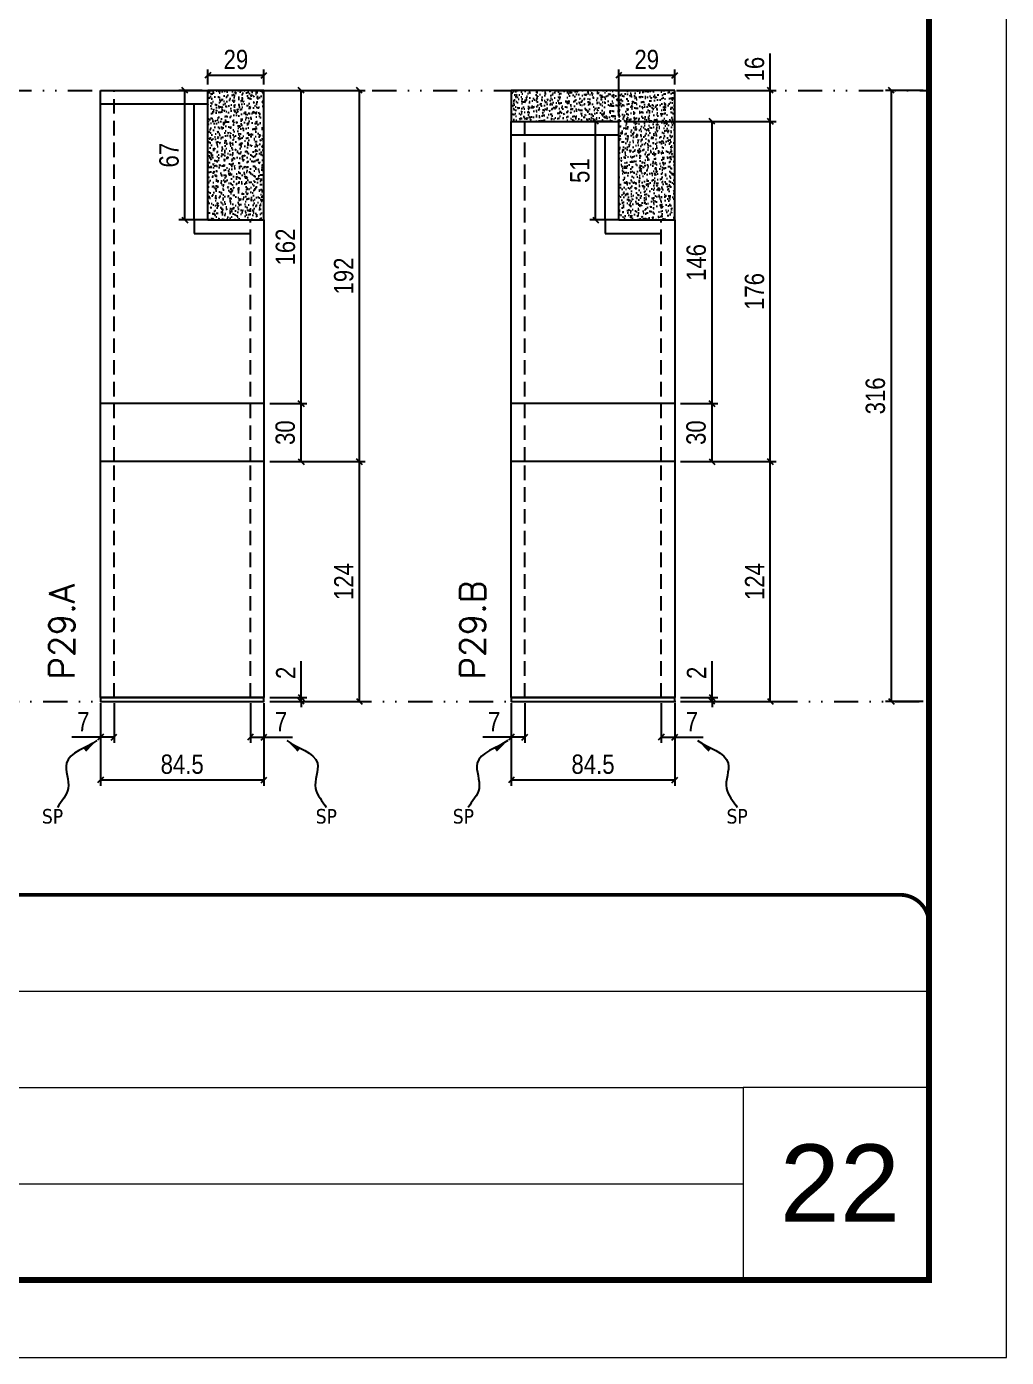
# Model space of a CAD drawing. Extents: x 14400 to 24104, y -21631 to 6985.
# Drawn here: x 16990 to 17497, y 192 to 880 of the extents above; entities that cross this region are included whole.
import ezdxf

# ---------------------------------------------------------------- set-up
doc = ezdxf.new("R2010")
doc.units = 0
for name, pattern in [('CONTINUO', [0]), ('DASHED', [0.75, 0.5, -0.25]), ('DIVIDE2', [0.625, 0.25, -0.125, 0, -0.125, 0, -0.125]), ('HIDDEN', [0.375, 0.25, -0.125])]:
    doc.linetypes.add(name, pattern=pattern)
for name, color, linetype, lineweight in [('CARIMBO', 255, 'Continuous', 9), ('Folhas', 255, 'Continuous', 9), ('SARRAFO DE PRESSAO', 251, 'DASHED', 9), ('Texto Seção', 7, 'Continuous', 15)]:
    doc.layers.add(name, color=color, linetype=linetype, lineweight=lineweight)
for name, color, linetype in [('COTA', 241, 'Continuous'), ('Nível', 160, 'Continuous'), ('Painéis', 200, 'Continuous'), ('SARR_2.2x7', 40, 'Continuous'), ('texto', 7, 'Continuous')]:
    doc.layers.add(name, color=color, linetype=linetype)
doc.styles.add('ARIAL', font='arial.ttf')
doc.styles.add('COTA TECNICA', font='techl___.ttf', dxfattribs={"height": 10})
doc.styles.add('COTA TECNICA-50', font='techl___.ttf', dxfattribs={"height": 10})
doc.styles.add('REGUA-120', font='ROMANS.shx', dxfattribs={"height": 15})
doc.styles.get("Standard").update_dxf_attribs({"font": 'arial.ttf'})
doc.dimstyles.new('COTA PAINEL-50', dxfattribs={"dimtxt": 10, "dimasz": 3, "dimexe": 3, "dimexo": 3, "dimgap": 3, "dimtad": 1, "dimdec": 1, "dimzin": 12, "dimdsep": 46, "dimtxsty": 'COTA TECNICA-50', "dimblk1": 'OBLIQUE', "dimblk2": 'OBLIQUE', "dimsah": 1, "dimcen": 0.9, "dimclrd": 4, "dimclre": 4, "dimclrt": 240, "dimadec": 1, "dimazin": 3, "dimtfac": 1, "dimtdec": 1, "dimtmove": 0, "dimatfit": 3, "dimfxl": 1, "dimtolj": 1, "dimtzin": 12, "dimarcsym": 0})
doc.dimstyles.new('PAINEL', dxfattribs={"dimtxt": 10, "dimasz": 3, "dimexe": 3, "dimexo": 3, "dimgap": 3, "dimtad": 1, "dimdec": 1, "dimzin": 12, "dimdsep": 46, "dimtxsty": 'COTA TECNICA', "dimblk1": 'OBLIQUE', "dimblk2": 'OBLIQUE', "dimsah": 1, "dimcen": 0.9, "dimclrd": 4, "dimclre": 4, "dimclrt": 240, "dimadec": 1, "dimazin": 3, "dimtfac": 1, "dimtdec": 1, "dimtmove": 0, "dimatfit": 3, "dimfxl": 1, "dimtolj": 1, "dimtzin": 12, "dimarcsym": 0})
doc.dimstyles.get("Standard").update_dxf_attribs({"dimtxt": 0.18, "dimasz": 0.18, "dimexe": 0.18, "dimexo": 0.0625, "dimgap": 0.09, "dimtad": 0, "dimtih": 1, "dimtoh": 1, "dimdec": 4, "dimzin": 0, "dimdsep": 46, "dimtxsty": 'Standard', "dimcen": 0.09, "dimadec": 0, "dimazin": 0, "dimtfac": 1, "dimtdec": 4, "dimtofl": 0, "dimtmove": 0, "dimatfit": 3, "dimfxl": 1, "dimtolj": 1, "dimtzin": 0, "dimarcsym": 0})

# ---------------------------------------------------------------- blocks, each defined once
blk = doc.blocks.new('9999999999')
at = {"color": 30, "linetype": 'CONTINUO'}
for p, q in [((98564.56, 34379.64), (99583.98, 34379.64)), ((98564.56, 34329.83), (99487.98, 34329.83)), ((99583.98, 34329.83), (99487.98, 34329.83)), ((99487.98, 34329.83), (99487.98, 34230.21)), ((98564.56, 34280.02), (99487.98, 34280.02))]:
    blk.add_line(p, q, dxfattribs=at)
at = {"color": 30, "linetype": 'CONTINUO', "const_width": 2}
blk.add_lwpolyline([(99583.98, 34230.21), (99583.98, 34414.45, 0.414214), (99568.98, 34429.45), (98228.98, 34429.45, 0.414214), (98213.98, 34414.45), (98213.98, 34245.21, 0.414214), (98228.98, 34230.21), (99583.98, 34230.21)], format="xyb", dxfattribs=at)
at = {"layer": 'Folhas'}
blk.add_lwpolyline([(98138.98, 34190.21), (99623.98, 34190.21), (99623.98, 35240.21), (98138.98, 35240.21)], close=True, dxfattribs=at)
at = {"layer": 'Folhas', "color": 30, "const_width": 3}
blk.add_lwpolyline([(98213.98, 34230.21), (99583.98, 34230.21), (99583.98, 35200.21), (98213.98, 35200.21)], close=True, dxfattribs=at)
blk = doc.blocks.new('_Oblique')
at = {"color": 0, "linetype": 'ByBlock', "lineweight": -2}
blk.add_line((-0.5, -0.5), (0.5, 0.5), dxfattribs=at)
blk = doc.blocks.new('*D1290')
at = {"layer": 'COTA', "color": 4, "lineweight": -2, "transparency": 16777216}
for p, q in [((17453.97, 847.13), (17434.51, 847.13)), ((17437.51, 531.13), (17437.51, 847.13)), ((17453.97, 531.13), (17434.51, 531.13))]:
    blk.add_line(p, q, dxfattribs=at)
at = {"layer": 'Defpoints', "color": 0, "transparency": 16777216}
for p in [(17437.51, 847.13), (17456.97, 847.13), (17456.97, 531.13)]:
    blk.add_point(p, dxfattribs=at)
at = {"layer": 'COTA', "color": 4, "lineweight": -2, "transparency": 16777216, "xscale": 3, "yscale": 3, "zscale": 3}
for p, rotation in [((17437.51, 847.13), 90), ((17437.51, 531.13), 270)]:
    blk.add_blockref('_Oblique', p, dxfattribs=dict(at, rotation=rotation))
at = {"layer": 'COTA', "color": 240, "transparency": 16777216, "insert": (17429.29, 689.13), "char_height": 10, "attachment_point": 5, "rotation": 90, "style": 'COTA TECNICA'}
blk.add_mtext('\\A1;316', dxfattribs=at)
blk = doc.blocks.new('*D1310')
at = {"layer": 'COTA', "color": 4, "lineweight": -2, "transparency": 16777216}
for p, q in [((17028.65, 530.13), (17028.65, 487.46)), ((17113.15, 530.13), (17113.15, 487.46)), ((17113.15, 490.46), (17028.65, 490.46))]:
    blk.add_line(p, q, dxfattribs=at)
at = {"layer": 'Defpoints', "color": 0, "transparency": 16777216}
for p in [(17028.65, 533.13), (17113.15, 533.13), (17028.65, 490.46)]:
    blk.add_point(p, dxfattribs=at)
at = {"layer": 'COTA', "color": 4, "lineweight": -2, "transparency": 16777216, "xscale": 3, "yscale": 3, "zscale": 3, "rotation": 180}
blk.add_blockref('_Oblique', (17028.65, 490.46), dxfattribs=at)
at = {"layer": 'COTA', "color": 4, "lineweight": -2, "transparency": 16777216, "xscale": 3, "yscale": 3, "zscale": 3}
blk.add_blockref('_Oblique', (17113.15, 490.46), dxfattribs=at)
at = {"layer": 'COTA', "color": 240, "transparency": 16777216, "insert": (17070.9, 498.59), "char_height": 10, "attachment_point": 5, "style": 'COTA TECNICA'}
blk.add_mtext('\\A1;84.5', dxfattribs=at)
blk = doc.blocks.new('*D1311')
at = {"layer": 'COTA', "color": 4, "lineweight": -2, "transparency": 16777216}
for p, q in [((17106.15, 530.13), (17106.15, 509.62)), ((17113.15, 528.13), (17113.15, 509.62)), ((17106.15, 512.62), (17113.15, 512.62)), ((17113.15, 512.62), (17127.88, 512.62))]:
    blk.add_line(p, q, dxfattribs=at)
at = {"layer": 'Defpoints', "color": 0, "transparency": 16777216}
for p in [(17106.15, 533.13), (17113.15, 531.13), (17113.15, 512.62)]:
    blk.add_point(p, dxfattribs=at)
at = {"layer": 'COTA', "color": 4, "lineweight": -2, "transparency": 16777216, "xscale": 3, "yscale": 3, "zscale": 3, "rotation": 180}
blk.add_blockref('_Oblique', (17106.15, 512.62), dxfattribs=at)
at = {"layer": 'COTA', "color": 4, "lineweight": -2, "transparency": 16777216, "xscale": 3, "yscale": 3, "zscale": 3}
blk.add_blockref('_Oblique', (17113.15, 512.62), dxfattribs=at)
at = {"layer": 'COTA', "color": 240, "transparency": 16777216, "insert": (17122.01, 520.7), "char_height": 10, "attachment_point": 5, "style": 'COTA TECNICA-50'}
blk.add_mtext('\\A1;7', dxfattribs=at)
blk = doc.blocks.new('*D1312')
at = {"layer": 'COTA', "color": 4, "lineweight": -2, "transparency": 16777216}
for p, q in [((17035.65, 530.13), (17035.65, 509.62)), ((17028.65, 528.13), (17028.65, 509.62)), ((17028.65, 512.62), (17013.91, 512.62)), ((17035.65, 512.62), (17028.65, 512.62))]:
    blk.add_line(p, q, dxfattribs=at)
at = {"layer": 'Defpoints', "color": 0, "transparency": 16777216}
for p in [(17028.65, 531.13), (17035.65, 533.13), (17028.65, 512.62)]:
    blk.add_point(p, dxfattribs=at)
at = {"layer": 'COTA', "color": 4, "lineweight": -2, "transparency": 16777216, "xscale": 3, "yscale": 3, "zscale": 3, "rotation": 180}
blk.add_blockref('_Oblique', (17028.65, 512.62), dxfattribs=at)
at = {"layer": 'COTA', "color": 4, "lineweight": -2, "transparency": 16777216, "xscale": 3, "yscale": 3, "zscale": 3}
blk.add_blockref('_Oblique', (17035.65, 512.62), dxfattribs=at)
at = {"layer": 'COTA', "color": 240, "transparency": 16777216, "insert": (17019.78, 520.7), "char_height": 10, "attachment_point": 5, "style": 'COTA TECNICA-50'}
blk.add_mtext('\\A1;7', dxfattribs=at)
blk = doc.blocks.new('*D1313')
at = {"layer": 'COTA', "color": 4, "linetype": 'ByBlock', "lineweight": -2, "transparency": 16777216}
for p, q in [((17116.15, 655.13), (17165.51, 655.13)), ((17162.51, 531.13), (17162.51, 655.13)), ((17116.15, 531.13), (17165.51, 531.13))]:
    blk.add_line(p, q, dxfattribs=at)
at = {"layer": 'Defpoints', "color": 0, "linetype": 'ByBlock', "transparency": 16777216}
for p in [(17113.15, 655.13), (17162.51, 655.13), (17113.15, 531.13)]:
    blk.add_point(p, dxfattribs=at)
at = {"layer": 'COTA', "color": 4, "linetype": 'ByBlock', "lineweight": -2, "transparency": 16777216, "xscale": 3, "yscale": 3, "zscale": 3}
for p, rotation in [((17162.51, 655.13), 90), ((17162.51, 531.13), 270)]:
    blk.add_blockref('_Oblique', p, dxfattribs=dict(at, rotation=rotation))
at = {"layer": 'COTA', "color": 240, "linetype": 'ByBlock', "transparency": 16777216, "insert": (17154.44, 593.13), "char_height": 10, "attachment_point": 5, "rotation": 90, "style": 'COTA TECNICA'}
blk.add_mtext('\\A1;124', dxfattribs=at)
blk = doc.blocks.new('*D1314')
at = {"layer": 'COTA', "color": 4, "lineweight": -2, "transparency": 16777216}
for p, q in [((17132.4, 533.13), (17132.4, 551.94)), ((17116.15, 533.13), (17135.4, 533.13)), ((17116.15, 531.13), (17135.4, 531.13)), ((17132.4, 531.13), (17132.4, 533.13)), ((17132.4, 531.13), (17132.4, 528.13))]:
    blk.add_line(p, q, dxfattribs=at)
at = {"layer": 'Defpoints', "color": 0, "transparency": 16777216}
for p in [(17113.15, 533.13), (17113.15, 531.13), (17132.4, 531.13)]:
    blk.add_point(p, dxfattribs=at)
at = {"layer": 'COTA', "color": 4, "lineweight": -2, "transparency": 16777216, "xscale": 3, "yscale": 3, "zscale": 3}
for p, rotation in [((17132.4, 533.13), 270), ((17132.4, 531.13), 90)]:
    blk.add_blockref('_Oblique', p, dxfattribs=dict(at, rotation=rotation))
at = {"layer": 'COTA', "color": 240, "transparency": 16777216, "insert": (17124.4, 545.88), "char_height": 10, "attachment_point": 5, "rotation": 90, "style": 'COTA TECNICA-50'}
blk.add_mtext('\\A1;2', dxfattribs=at)
blk = doc.blocks.new('*D1315')
at = {"layer": 'COTA', "color": 4, "linetype": 'ByBlock', "lineweight": -2, "transparency": 16777216}
for p, q in [((17116.15, 655.13), (17165.51, 655.13)), ((17162.51, 531.13), (17162.51, 655.13)), ((17116.15, 531.13), (17165.51, 531.13))]:
    blk.add_line(p, q, dxfattribs=at)
at = {"layer": 'Defpoints', "color": 0, "linetype": 'ByBlock', "transparency": 16777216}
for p in [(17113.15, 655.13), (17162.51, 655.13), (17113.15, 531.13)]:
    blk.add_point(p, dxfattribs=at)
at = {"layer": 'COTA', "color": 4, "linetype": 'ByBlock', "lineweight": -2, "transparency": 16777216, "xscale": 3, "yscale": 3, "zscale": 3}
for p, rotation in [((17162.51, 655.13), 90), ((17162.51, 531.13), 270)]:
    blk.add_blockref('_Oblique', p, dxfattribs=dict(at, rotation=rotation))
at = {"layer": 'COTA', "color": 240, "linetype": 'ByBlock', "transparency": 16777216, "insert": (17154.44, 593.13), "char_height": 10, "attachment_point": 5, "rotation": 90, "style": 'COTA TECNICA'}
blk.add_mtext('\\A1;124', dxfattribs=at)
blk = doc.blocks.new('*D1316')
at = {"layer": 'COTA', "color": 4, "lineweight": -2, "transparency": 16777216}
for p, q in [((17084.15, 850.13), (17084.15, 857.97)), ((17084.15, 854.97), (17113.15, 854.97)), ((17113.15, 850.13), (17113.15, 857.97))]:
    blk.add_line(p, q, dxfattribs=at)
at = {"layer": 'Defpoints', "color": 0, "transparency": 16777216}
for p in [(17113.15, 854.97), (17084.15, 847.13), (17113.15, 847.13)]:
    blk.add_point(p, dxfattribs=at)
at = {"layer": 'COTA', "color": 4, "lineweight": -2, "transparency": 16777216, "xscale": 3, "yscale": 3, "zscale": 3, "rotation": 180}
blk.add_blockref('_Oblique', (17084.15, 854.97), dxfattribs=at)
at = {"layer": 'COTA', "color": 4, "lineweight": -2, "transparency": 16777216, "xscale": 3, "yscale": 3, "zscale": 3}
blk.add_blockref('_Oblique', (17113.15, 854.97), dxfattribs=at)
at = {"layer": 'COTA', "color": 240, "transparency": 16777216, "insert": (17098.65, 863.06), "char_height": 10, "attachment_point": 5, "style": 'COTA TECNICA'}
blk.add_mtext('\\A1;29', dxfattribs=at)
blk = doc.blocks.new('*D1318')
at = {"layer": 'COTA', "color": 4, "lineweight": -2, "transparency": 16777216}
for p, q in [((17116.15, 847.13), (17165.51, 847.13)), ((17162.51, 655.13), (17162.51, 847.13)), ((17116.15, 655.13), (17165.51, 655.13))]:
    blk.add_line(p, q, dxfattribs=at)
at = {"layer": 'Defpoints', "color": 0, "transparency": 16777216}
for p in [(17113.15, 847.13), (17162.51, 847.13), (17113.15, 655.13)]:
    blk.add_point(p, dxfattribs=at)
at = {"layer": 'COTA', "color": 4, "lineweight": -2, "transparency": 16777216, "xscale": 3, "yscale": 3, "zscale": 3}
for p, rotation in [((17162.51, 847.13), 90), ((17162.51, 655.13), 270)]:
    blk.add_blockref('_Oblique', p, dxfattribs=dict(at, rotation=rotation))
at = {"layer": 'COTA', "color": 240, "transparency": 16777216, "insert": (17154.43, 751.13), "char_height": 10, "attachment_point": 5, "rotation": 90, "style": 'COTA TECNICA'}
blk.add_mtext('\\A1;192', dxfattribs=at)
blk = doc.blocks.new('*D1319')
at = {"layer": 'COTA', "color": 4, "lineweight": -2, "transparency": 16777216}
for p, q in [((17116.15, 685.13), (17135.4, 685.13)), ((17132.4, 655.13), (17132.4, 685.13)), ((17116.15, 655.13), (17135.4, 655.13))]:
    blk.add_line(p, q, dxfattribs=at)
at = {"layer": 'Defpoints', "color": 0, "transparency": 16777216}
for p in [(17113.15, 685.13), (17132.4, 685.13), (17113.15, 655.13)]:
    blk.add_point(p, dxfattribs=at)
at = {"layer": 'COTA', "color": 4, "lineweight": -2, "transparency": 16777216, "xscale": 3, "yscale": 3, "zscale": 3}
for p, rotation in [((17132.4, 685.13), 90), ((17132.4, 655.13), 270)]:
    blk.add_blockref('_Oblique', p, dxfattribs=dict(at, rotation=rotation))
at = {"layer": 'COTA', "color": 240, "transparency": 16777216, "insert": (17124.18, 670.13), "char_height": 10, "attachment_point": 5, "rotation": 90, "style": 'COTA TECNICA'}
blk.add_mtext('\\A1;30', dxfattribs=at)
blk = doc.blocks.new('*D1320')
at = {"layer": 'COTA', "color": 4, "lineweight": -2, "transparency": 16777216}
for p, q in [((17116.15, 847.13), (17135.4, 847.13)), ((17132.4, 685.13), (17132.4, 847.13)), ((17116.15, 685.13), (17135.4, 685.13))]:
    blk.add_line(p, q, dxfattribs=at)
at = {"layer": 'Defpoints', "color": 0, "transparency": 16777216}
for p in [(17113.15, 847.13), (17132.4, 847.13), (17113.15, 685.13)]:
    blk.add_point(p, dxfattribs=at)
at = {"layer": 'COTA', "color": 4, "lineweight": -2, "transparency": 16777216, "xscale": 3, "yscale": 3, "zscale": 3}
for p, rotation in [((17132.4, 847.13), 90), ((17132.4, 685.13), 270)]:
    blk.add_blockref('_Oblique', p, dxfattribs=dict(at, rotation=rotation))
at = {"layer": 'COTA', "color": 240, "transparency": 16777216, "insert": (17124.3, 766.13), "char_height": 10, "attachment_point": 5, "rotation": 90, "style": 'COTA TECNICA'}
blk.add_mtext('\\A1;162', dxfattribs=at)
blk = doc.blocks.new('*D1321')
at = {"layer": 'COTA', "color": 4, "lineweight": -2, "transparency": 16777216}
for p, q in [((17081.15, 847.13), (17069.24, 847.13)), ((17072.24, 780.13), (17072.24, 847.13)), ((17081.15, 780.13), (17069.24, 780.13))]:
    blk.add_line(p, q, dxfattribs=at)
at = {"layer": 'Defpoints', "color": 0, "transparency": 16777216}
for p in [(17072.24, 847.13), (17084.15, 847.13), (17084.15, 780.13)]:
    blk.add_point(p, dxfattribs=at)
at = {"layer": 'COTA', "color": 4, "lineweight": -2, "transparency": 16777216, "xscale": 3, "yscale": 3, "zscale": 3}
for p, rotation in [((17072.24, 847.13), 90), ((17072.24, 780.13), 270)]:
    blk.add_blockref('_Oblique', p, dxfattribs=dict(at, rotation=rotation))
at = {"layer": 'COTA', "color": 240, "transparency": 16777216, "insert": (17064.14, 813.63), "char_height": 10, "attachment_point": 5, "rotation": 90, "style": 'COTA TECNICA'}
blk.add_mtext('\\A1;67', dxfattribs=at)
blk = doc.blocks.new('*D1322')
at = {"layer": 'COTA', "color": 4, "lineweight": -2, "transparency": 16777216}
for p, q in [((17241.04, 530.13), (17241.04, 487.46)), ((17325.54, 530.13), (17325.54, 487.46)), ((17325.54, 490.46), (17241.04, 490.46))]:
    blk.add_line(p, q, dxfattribs=at)
at = {"layer": 'Defpoints', "color": 0, "transparency": 16777216}
for p in [(17241.04, 533.13), (17325.54, 533.13), (17241.04, 490.46)]:
    blk.add_point(p, dxfattribs=at)
at = {"layer": 'COTA', "color": 4, "lineweight": -2, "transparency": 16777216, "xscale": 3, "yscale": 3, "zscale": 3, "rotation": 180}
blk.add_blockref('_Oblique', (17241.04, 490.46), dxfattribs=at)
at = {"layer": 'COTA', "color": 4, "lineweight": -2, "transparency": 16777216, "xscale": 3, "yscale": 3, "zscale": 3}
blk.add_blockref('_Oblique', (17325.54, 490.46), dxfattribs=at)
at = {"layer": 'COTA', "color": 240, "transparency": 16777216, "insert": (17283.29, 498.59), "char_height": 10, "attachment_point": 5, "style": 'COTA TECNICA'}
blk.add_mtext('\\A1;84.5', dxfattribs=at)
blk = doc.blocks.new('*D1323')
at = {"layer": 'COTA', "color": 4, "lineweight": -2, "transparency": 16777216}
for p, q in [((17318.54, 530.13), (17318.54, 509.62)), ((17325.54, 528.13), (17325.54, 509.62)), ((17318.54, 512.62), (17325.54, 512.62)), ((17325.54, 512.62), (17340.27, 512.62))]:
    blk.add_line(p, q, dxfattribs=at)
at = {"layer": 'Defpoints', "color": 0, "transparency": 16777216}
for p in [(17318.54, 533.13), (17325.54, 531.13), (17325.54, 512.62)]:
    blk.add_point(p, dxfattribs=at)
at = {"layer": 'COTA', "color": 4, "lineweight": -2, "transparency": 16777216, "xscale": 3, "yscale": 3, "zscale": 3, "rotation": 180}
blk.add_blockref('_Oblique', (17318.54, 512.62), dxfattribs=at)
at = {"layer": 'COTA', "color": 4, "lineweight": -2, "transparency": 16777216, "xscale": 3, "yscale": 3, "zscale": 3}
blk.add_blockref('_Oblique', (17325.54, 512.62), dxfattribs=at)
at = {"layer": 'COTA', "color": 240, "transparency": 16777216, "insert": (17334.4, 520.7), "char_height": 10, "attachment_point": 5, "style": 'COTA TECNICA-50'}
blk.add_mtext('\\A1;7', dxfattribs=at)
blk = doc.blocks.new('*D1324')
at = {"layer": 'COTA', "color": 4, "lineweight": -2, "transparency": 16777216}
for p, q in [((17248.04, 530.13), (17248.04, 509.62)), ((17241.04, 528.13), (17241.04, 509.62)), ((17241.04, 512.62), (17226.31, 512.62)), ((17248.04, 512.62), (17241.04, 512.62))]:
    blk.add_line(p, q, dxfattribs=at)
at = {"layer": 'Defpoints', "color": 0, "transparency": 16777216}
for p in [(17241.04, 531.13), (17248.04, 533.13), (17241.04, 512.62)]:
    blk.add_point(p, dxfattribs=at)
at = {"layer": 'COTA', "color": 4, "lineweight": -2, "transparency": 16777216, "xscale": 3, "yscale": 3, "zscale": 3, "rotation": 180}
blk.add_blockref('_Oblique', (17241.04, 512.62), dxfattribs=at)
at = {"layer": 'COTA', "color": 4, "lineweight": -2, "transparency": 16777216, "xscale": 3, "yscale": 3, "zscale": 3}
blk.add_blockref('_Oblique', (17248.04, 512.62), dxfattribs=at)
at = {"layer": 'COTA', "color": 240, "transparency": 16777216, "insert": (17232.17, 520.7), "char_height": 10, "attachment_point": 5, "style": 'COTA TECNICA-50'}
blk.add_mtext('\\A1;7', dxfattribs=at)
blk = doc.blocks.new('*D1325')
at = {"layer": 'COTA', "color": 4, "linetype": 'ByBlock', "lineweight": -2, "transparency": 16777216}
for p, q in [((17328.54, 655.13), (17377.91, 655.13)), ((17374.91, 531.13), (17374.91, 655.13)), ((17328.54, 531.13), (17377.91, 531.13))]:
    blk.add_line(p, q, dxfattribs=at)
at = {"layer": 'Defpoints', "color": 0, "linetype": 'ByBlock', "transparency": 16777216}
for p in [(17325.54, 655.13), (17374.91, 655.13), (17325.54, 531.13)]:
    blk.add_point(p, dxfattribs=at)
at = {"layer": 'COTA', "color": 4, "linetype": 'ByBlock', "lineweight": -2, "transparency": 16777216, "xscale": 3, "yscale": 3, "zscale": 3}
for p, rotation in [((17374.91, 655.13), 90), ((17374.91, 531.13), 270)]:
    blk.add_blockref('_Oblique', p, dxfattribs=dict(at, rotation=rotation))
at = {"layer": 'COTA', "color": 240, "linetype": 'ByBlock', "transparency": 16777216, "insert": (17366.83, 593.13), "char_height": 10, "attachment_point": 5, "rotation": 90, "style": 'COTA TECNICA'}
blk.add_mtext('\\A1;124', dxfattribs=at)
blk = doc.blocks.new('*D1326')
at = {"layer": 'COTA', "color": 4, "lineweight": -2, "transparency": 16777216}
for p, q in [((17344.8, 533.13), (17344.8, 551.94)), ((17328.54, 533.13), (17347.8, 533.13)), ((17328.54, 531.13), (17347.8, 531.13)), ((17344.8, 531.13), (17344.8, 533.13)), ((17344.8, 531.13), (17344.8, 528.13))]:
    blk.add_line(p, q, dxfattribs=at)
at = {"layer": 'Defpoints', "color": 0, "transparency": 16777216}
for p in [(17325.54, 533.13), (17325.54, 531.13), (17344.8, 531.13)]:
    blk.add_point(p, dxfattribs=at)
at = {"layer": 'COTA', "color": 4, "lineweight": -2, "transparency": 16777216, "xscale": 3, "yscale": 3, "zscale": 3}
for p, rotation in [((17344.8, 533.13), 270), ((17344.8, 531.13), 90)]:
    blk.add_blockref('_Oblique', p, dxfattribs=dict(at, rotation=rotation))
at = {"layer": 'COTA', "color": 240, "transparency": 16777216, "insert": (17336.8, 545.88), "char_height": 10, "attachment_point": 5, "rotation": 90, "style": 'COTA TECNICA-50'}
blk.add_mtext('\\A1;2', dxfattribs=at)
blk = doc.blocks.new('*D1327')
at = {"layer": 'COTA', "color": 4, "linetype": 'ByBlock', "lineweight": -2, "transparency": 16777216}
for p, q in [((17328.54, 655.13), (17377.91, 655.13)), ((17374.91, 531.13), (17374.91, 655.13)), ((17328.54, 531.13), (17377.91, 531.13))]:
    blk.add_line(p, q, dxfattribs=at)
at = {"layer": 'Defpoints', "color": 0, "linetype": 'ByBlock', "transparency": 16777216}
for p in [(17325.54, 655.13), (17374.91, 655.13), (17325.54, 531.13)]:
    blk.add_point(p, dxfattribs=at)
at = {"layer": 'COTA', "color": 4, "linetype": 'ByBlock', "lineweight": -2, "transparency": 16777216, "xscale": 3, "yscale": 3, "zscale": 3}
for p, rotation in [((17374.91, 655.13), 90), ((17374.91, 531.13), 270)]:
    blk.add_blockref('_Oblique', p, dxfattribs=dict(at, rotation=rotation))
at = {"layer": 'COTA', "color": 240, "linetype": 'ByBlock', "transparency": 16777216, "insert": (17366.83, 593.13), "char_height": 10, "attachment_point": 5, "rotation": 90, "style": 'COTA TECNICA'}
blk.add_mtext('\\A1;124', dxfattribs=at)
blk = doc.blocks.new('*D1328')
at = {"layer": 'COTA', "color": 4, "lineweight": -2, "transparency": 16777216}
for p, q in [((17299.54, 831.13), (17377.91, 831.13)), ((17374.91, 655.13), (17374.91, 831.13)), ((17328.54, 655.13), (17377.91, 655.13))]:
    blk.add_line(p, q, dxfattribs=at)
at = {"layer": 'Defpoints', "color": 0, "transparency": 16777216}
for p in [(17296.54, 831.13), (17374.91, 831.13), (17325.54, 655.13)]:
    blk.add_point(p, dxfattribs=at)
at = {"layer": 'COTA', "color": 4, "lineweight": -2, "transparency": 16777216, "xscale": 3, "yscale": 3, "zscale": 3}
for p, rotation in [((17374.91, 831.13), 90), ((17374.91, 655.13), 270)]:
    blk.add_blockref('_Oblique', p, dxfattribs=dict(at, rotation=rotation))
at = {"layer": 'COTA', "color": 240, "transparency": 16777216, "insert": (17366.8, 743.13), "char_height": 10, "attachment_point": 5, "rotation": 90, "style": 'COTA TECNICA'}
blk.add_mtext('\\A1;176', dxfattribs=at)
blk = doc.blocks.new('*D1329')
at = {"layer": 'COTA', "color": 4, "lineweight": -2, "transparency": 16777216}
for p, q in [((17328.54, 685.13), (17347.8, 685.13)), ((17344.8, 655.13), (17344.8, 685.13)), ((17328.54, 655.13), (17347.8, 655.13))]:
    blk.add_line(p, q, dxfattribs=at)
at = {"layer": 'Defpoints', "color": 0, "transparency": 16777216}
for p in [(17325.54, 685.13), (17344.8, 685.13), (17325.54, 655.13)]:
    blk.add_point(p, dxfattribs=at)
at = {"layer": 'COTA', "color": 4, "lineweight": -2, "transparency": 16777216, "xscale": 3, "yscale": 3, "zscale": 3}
for p, rotation in [((17344.8, 685.13), 90), ((17344.8, 655.13), 270)]:
    blk.add_blockref('_Oblique', p, dxfattribs=dict(at, rotation=rotation))
at = {"layer": 'COTA', "color": 240, "transparency": 16777216, "insert": (17336.58, 670.13), "char_height": 10, "attachment_point": 5, "rotation": 90, "style": 'COTA TECNICA'}
blk.add_mtext('\\A1;30', dxfattribs=at)
blk = doc.blocks.new('*D1330')
at = {"layer": 'COTA', "color": 4, "lineweight": -2, "transparency": 16777216}
for p, q in [((17299.54, 831.13), (17347.8, 831.13)), ((17344.8, 685.13), (17344.8, 831.13)), ((17328.54, 685.13), (17347.8, 685.13))]:
    blk.add_line(p, q, dxfattribs=at)
at = {"layer": 'Defpoints', "color": 0, "transparency": 16777216}
for p in [(17296.54, 831.13), (17344.8, 831.13), (17325.54, 685.13)]:
    blk.add_point(p, dxfattribs=at)
at = {"layer": 'COTA', "color": 4, "lineweight": -2, "transparency": 16777216, "xscale": 3, "yscale": 3, "zscale": 3}
for p, rotation in [((17344.8, 831.13), 90), ((17344.8, 685.13), 270)]:
    blk.add_blockref('_Oblique', p, dxfattribs=dict(at, rotation=rotation))
at = {"layer": 'COTA', "color": 240, "transparency": 16777216, "insert": (17336.69, 758.13), "char_height": 10, "attachment_point": 5, "rotation": 90, "style": 'COTA TECNICA'}
blk.add_mtext('\\A1;146', dxfattribs=at)
blk = doc.blocks.new('*D1331')
at = {"layer": 'COTA', "color": 4, "lineweight": -2, "transparency": 16777216}
for p, q in [((17293.54, 831.13), (17281.63, 831.13)), ((17284.63, 780.13), (17284.63, 831.13)), ((17293.54, 780.13), (17281.63, 780.13))]:
    blk.add_line(p, q, dxfattribs=at)
at = {"layer": 'Defpoints', "color": 0, "transparency": 16777216}
for p in [(17284.63, 831.13), (17296.54, 831.13), (17296.54, 780.13)]:
    blk.add_point(p, dxfattribs=at)
at = {"layer": 'COTA', "color": 4, "lineweight": -2, "transparency": 16777216, "xscale": 3, "yscale": 3, "zscale": 3}
for p, rotation in [((17284.63, 831.13), 90), ((17284.63, 780.13), 270)]:
    blk.add_blockref('_Oblique', p, dxfattribs=dict(at, rotation=rotation))
at = {"layer": 'COTA', "color": 240, "transparency": 16777216, "insert": (17276.52, 805.63), "char_height": 10, "attachment_point": 5, "rotation": 90, "style": 'COTA TECNICA'}
blk.add_mtext('\\A1;51', dxfattribs=at)
blk = doc.blocks.new('*D1332')
at = {"layer": 'COTA', "color": 4, "lineweight": -2, "transparency": 16777216}
for p, q in [((17374.91, 847.13), (17374.91, 866.15)), ((17328.54, 847.13), (17377.91, 847.13)), ((17374.91, 831.13), (17374.91, 847.13)), ((17299.54, 831.13), (17377.91, 831.13))]:
    blk.add_line(p, q, dxfattribs=at)
at = {"layer": 'Defpoints', "color": 0, "transparency": 16777216}
for p in [(17325.54, 847.13), (17374.91, 847.13), (17296.54, 831.13)]:
    blk.add_point(p, dxfattribs=at)
at = {"layer": 'COTA', "color": 4, "lineweight": -2, "transparency": 16777216, "xscale": 3, "yscale": 3, "zscale": 3}
for p, rotation in [((17374.91, 847.13), 90), ((17374.91, 831.13), 270)]:
    blk.add_blockref('_Oblique', p, dxfattribs=dict(at, rotation=rotation))
at = {"layer": 'COTA', "color": 240, "transparency": 16777216, "insert": (17366.8, 858.14), "char_height": 10, "attachment_point": 5, "rotation": 90, "style": 'COTA TECNICA'}
blk.add_mtext('\\A1;16', dxfattribs=at)
blk = doc.blocks.new('*D1333')
at = {"layer": 'COTA', "color": 4, "lineweight": -2, "transparency": 16777216}
for p, q in [((17296.54, 834.13), (17296.54, 857.97)), ((17296.54, 854.97), (17325.54, 854.97)), ((17325.54, 850.13), (17325.54, 857.97))]:
    blk.add_line(p, q, dxfattribs=at)
at = {"layer": 'Defpoints', "color": 0, "transparency": 16777216}
for p in [(17325.54, 854.97), (17325.54, 847.13), (17296.54, 831.13)]:
    blk.add_point(p, dxfattribs=at)
at = {"layer": 'COTA', "color": 4, "lineweight": -2, "transparency": 16777216, "xscale": 3, "yscale": 3, "zscale": 3, "rotation": 180}
blk.add_blockref('_Oblique', (17296.54, 854.97), dxfattribs=at)
at = {"layer": 'COTA', "color": 4, "lineweight": -2, "transparency": 16777216, "xscale": 3, "yscale": 3, "zscale": 3}
blk.add_blockref('_Oblique', (17325.54, 854.97), dxfattribs=at)
at = {"layer": 'COTA', "color": 240, "transparency": 16777216, "insert": (17311.04, 863.06), "char_height": 10, "attachment_point": 5, "style": 'COTA TECNICA'}
blk.add_mtext('\\A1;29', dxfattribs=at)

msp = doc.modelspace()

# ---------------------------------------------------------------- hatches: boundary and pattern name
at = {"layer": 'COTA'}
h = msp.add_hatch(dxfattribs=at)
h.set_pattern_fill('AR-CONC', color=256, scale=0.03)
h.set_pattern_definition([(50, (162.9387, 0), (5.4655401, -0.4781726), [0.5715, -6.2865]), (355, (162.9387, 0), (-1.0573026, 5.7317054), [0.4572, -5.0292175]), (100.451445, (163.394, -0.04), (4.4082374, 5.2535326), [0.4857003, -5.3427073]), (46.1842, (162.939, 1.524), (8.1323712, -1.2612698), [0.85725, -9.42975]), (96.63556, (163.616, 1.419), (7.122124, 7.4227837), [0.7285507, -8.0140682]), (351.18415, (162.939, 1.524), (7.122124, 7.4227837), [0.685799, -7.543792]), (21, (163.7007, 1.143), (4.5484317, -3.067956), [0.5715, -6.2865]), (326, (163.7007, 1.143), (1.8540609, 5.525639), [0.4572, -5.0292]), (71.451445, (164.0797, 0.8873), (6.4024926, 2.457683), [0.4857003, -5.3426981]), (37.5, (162.9387, 0), (0.0926581, 2.53665117), [0, -4.96824, 0, -5.1054, 0, -5.04825]), (7.5, (162.9387, 0), (2.00458988, 3.00541724), [0, -2.91084, 0, -4.85394, 0, -1.92405]), (327.5, (161.2394, 0), (4.06771786, -0.17186232), [0, -1.905, 0, -5.9436, 0, -7.8867]), (317.5, (160.4774, 0), (4.44387544, 0.7627947), [0, -2.4765, 0, -3.94716, 0, -5.6007])])
h.paths.add_polyline_path([(17084.15, 780.13), (17113.15, 780.13), (17113.15, 847.13), (17084.15, 847.13)])
h = msp.add_hatch(dxfattribs=at)
h.set_pattern_fill('AR-CONC', color=256, scale=0.03)
h.set_pattern_definition([(50, (8.5135, 0), (5.4655401, -0.4781726), [0.5715, -6.2865]), (355, (8.5135, 0), (-1.0573026, 5.7317054), [0.4572, -5.0292175]), (100.451445, (8.969, -0.04), (4.4082374, 5.2535326), [0.4857003, -5.3427073]), (46.1842, (8.5135, 1.524), (8.1323712, -1.2612698), [0.85725, -9.42975]), (96.63556, (9.191, 1.419), (7.122124, 7.4227837), [0.7285507, -8.0140682]), (351.18415, (8.5135, 1.524), (7.122124, 7.4227837), [0.685799, -7.543792]), (21, (9.2755, 1.143), (4.5484317, -3.067956), [0.5715, -6.2865]), (326, (9.2755, 1.143), (1.8540609, 5.525639), [0.4572, -5.0292]), (71.451445, (9.6545, 0.8873), (6.4024926, 2.457683), [0.4857003, -5.3426981]), (37.5, (8.5135, 0), (0.0926581, 2.53665117), [0, -4.96824, 0, -5.1054, 0, -5.04825]), (7.5, (8.5135, 0), (2.00458988, 3.00541724), [0, -2.91084, 0, -4.85394, 0, -1.92405]), (327.5, (6.8142, 0), (4.06771786, -0.17186232), [0, -1.905, 0, -5.9436, 0, -7.8867]), (317.5, (6.0522, 0), (4.44387544, 0.7627947), [0, -2.4765, 0, -3.94716, 0, -5.6007])])
h.paths.add_polyline_path([(17296.54, 780.13), (17325.54, 780.13), (17325.54, 847.13), (17241.04, 847.13), (17241.04, 831.13), (17296.54, 831.13)])

# ---------------------------------------------------------------- linework, layer by layer
for p, q in [((17113.15, 847.13), (17084.15, 847.13)), ((17113.15, 780.13), (17113.15, 847.13)), ((17325.54, 847.13), (17241.04, 847.13)), ((17241.04, 847.13), (17241.04, 831.13)), ((17325.54, 780.13), (17325.54, 847.13)), ((17084.15, 780.13), (17077.15, 780.13)), ((17077.15, 780.13), (17077.15, 773.13)), ((17296.54, 780.13), (17289.54, 780.13)), ((17289.54, 780.13), (17289.54, 773.13))]:
    msp.add_line(p, q, dxfattribs=at)
at = {"layer": 'Nível', "color": 4, "linetype": 'DIVIDE2', "ltscale": 50}
for p, q in [((16414.31, 847.13), (17456.97, 847.13)), ((16086.97, 531.13), (17456.97, 531.13))]:
    msp.add_line(p, q, dxfattribs=at)
at = {"layer": 'Painéis'}
for p, q in [((17028.65, 533.13), (17028.65, 847.13)), ((17028.65, 847.13), (17084.15, 847.13)), ((17084.15, 780.13), (17084.15, 847.13)), ((17241.04, 533.13), (17241.04, 831.13)), ((17241.04, 831.13), (17296.54, 831.13)), ((17296.54, 780.13), (17296.54, 831.13)), ((17084.15, 780.13), (17113.15, 780.13)), ((17113.15, 780.13), (17113.15, 533.13)), ((17296.54, 780.13), (17325.54, 780.13)), ((17325.54, 780.13), (17325.54, 533.13)), ((17113.15, 685.13), (17028.65, 685.13)), ((17325.54, 685.13), (17241.04, 685.13)), ((17113.15, 655.13), (17028.65, 655.13)), ((17325.54, 655.13), (17241.04, 655.13)), ((17028.65, 533.13), (17113.15, 533.13)), ((17241.04, 533.13), (17325.54, 533.13))]:
    msp.add_line(p, q, dxfattribs=at)
for points in [[(17113.15, 533.13), (17028.65, 533.13), (17028.65, 531.13), (17113.15, 531.13)], [(17325.54, 533.13), (17241.04, 533.13), (17241.04, 531.13), (17325.54, 531.13)]]:
    msp.add_lwpolyline(points, close=True, dxfattribs=at)
at = {"layer": 'SARR_2.2x7', "linetype": 'HIDDEN', "ltscale": 30}
for p, q in [((17035.65, 655.13), (17035.65, 847.13)), ((17248.04, 655.13), (17248.04, 831.13)), ((17106.15, 655.13), (17106.15, 780.13)), ((17318.54, 655.13), (17318.54, 780.13)), ((17035.65, 533.13), (17035.65, 655.13)), ((17106.15, 533.13), (17106.15, 655.13)), ((17248.04, 533.13), (17248.04, 655.13)), ((17318.54, 533.13), (17318.54, 655.13))]:
    msp.add_line(p, q, dxfattribs=at)
at = {"layer": 'SARR_2.2x7'}
for p, q in [((17028.65, 840.13), (17084.15, 840.13)), ((17077.15, 780.13), (17077.15, 840.13)), ((17241.04, 824.13), (17296.54, 824.13)), ((17289.54, 780.13), (17289.54, 824.13)), ((17077.15, 773.13), (17106.15, 773.13)), ((17289.54, 773.13), (17318.54, 773.13))]:
    msp.add_line(p, q, dxfattribs=at)

# ---------------------------------------------------------------- block references
at = {"layer": 'SARRAFO DE PRESSAO', "color": 6, "linetype": 'ByBlock'}
msp.add_blockref('9999999999', (-82127.01, -33998.35), dxfattribs=at)

# ---------------------------------------------------------------- texts
at = {"layer": 'CARIMBO', "style": 'ARIAL'}
msp.add_text('22', height=40, dxfattribs=at).set_placement((17379.83, 262))
at = {"layer": 'texto', "color": 0, "char_height": 7.5, "attachment_point": 5}
for insert in [(17003.87, 471.64), (17145.39, 471.64), (17216.26, 471.64), (17357.79, 471.64)]:
    msp.add_mtext('{\\fTahoma|b0|i0|c0|p34;\\C4;SP}', dxfattribs=dict(at, insert=insert))
at = {"layer": 'Texto Seção', "char_height": 13, "width": 285.3299, "attachment_point": 7, "rotation": 90, "style": 'REGUA-120'}
for s, insert in [('P29.B', (17227.57, 542.39)), ('P29.A', (17015.18, 542.39))]:
    msp.add_mtext(s, dxfattribs=dict(at, insert=insert))

# ---------------------------------------------------------------- dimensions: what is measured, and where the dimension line sits
at = {"layer": 'COTA'}
for base, p1, p2, angle, dimstyle, picture, middle in [((17113.15, 854.97), (17084.15, 847.13), (17113.15, 847.13), 180, 'PAINEL', '*D1316', (17098.65, 863.06)), ((17374.91, 847.13), (17296.54, 831.13), (17325.54, 847.13), 90, 'PAINEL', '*D1332', (17366.8, 858.14)), ((17072.24, 847.13), (17084.15, 780.13), (17084.15, 847.13), 90, 'PAINEL', '*D1321', (17064.14, 813.63)), ((17162.51, 847.13), (17113.15, 655.13), (17113.15, 847.13), 90, 'PAINEL', '*D1318', (17154.43, 751.13)), ((17437.51, 847.13), (17456.97, 531.13), (17456.97, 847.13), 90, 'PAINEL', '*D1290', (17429.29, 689.13)), ((17284.63, 831.13), (17296.54, 780.13), (17296.54, 831.13), 90, 'PAINEL', '*D1331', (17276.52, 805.63)), ((17374.91, 831.13), (17325.54, 655.13), (17296.54, 831.13), 90, 'PAINEL', '*D1328', (17366.8, 743.13)), ((17132.4, 685.13), (17113.15, 655.13), (17113.15, 685.13), 90, 'PAINEL', '*D1319', (17124.18, 670.13)), ((17344.8, 685.13), (17325.54, 655.13), (17325.54, 685.13), 90, 'PAINEL', '*D1329', (17336.58, 670.13)), ((17028.65, 512.62), (17035.65, 533.13), (17028.65, 531.13), 180, 'COTA PAINEL-50', '*D1312', (17019.78, 520.7)), ((17241.04, 512.62), (17248.04, 533.13), (17241.04, 531.13), 180, 'COTA PAINEL-50', '*D1324', (17232.17, 520.7))]:
    dim = msp.add_linear_dim(base=base, p1=p1, p2=p2, angle=angle, dimstyle=dimstyle, dxfattribs=at)
    dim.commit()
    dim.dimension.update_dxf_attribs({"geometry": picture, "text_midpoint": middle})
for base, p1, p2, dimstyle, picture, middle in [((17325.54, 854.97), (17296.54, 831.13), (17325.54, 847.13), 'PAINEL', '*D1333', (17311.04, 863.06)), ((17113.15, 512.62), (17106.15, 533.13), (17113.15, 531.13), 'COTA PAINEL-50', '*D1311', (17122.01, 520.7)), ((17325.54, 512.62), (17318.54, 533.13), (17325.54, 531.13), 'COTA PAINEL-50', '*D1323', (17334.4, 520.7))]:
    dim = msp.add_linear_dim(base=base, p1=p1, p2=p2, dimstyle=dimstyle, dxfattribs=at)
    dim.commit()
    dim.dimension.update_dxf_attribs({"geometry": picture, "text_midpoint": middle})
for base, p1, p2, angle, override, picture, middle in [((17132.4, 847.13), (17113.15, 685.13), (17113.15, 847.13), 90, {"dimtmove": 1}, '*D1320', (17124.3, 766.13)), ((17344.8, 831.13), (17325.54, 685.13), (17296.54, 831.13), 90, {"dimtmove": 1}, '*D1330', (17336.69, 758.13)), ((17028.65, 490.46), (17113.15, 533.13), (17028.65, 533.13), 180, {"dimarcsym": 2}, '*D1310', (17070.9, 498.59)), ((17241.04, 490.46), (17325.54, 533.13), (17241.04, 533.13), 180, {"dimarcsym": 2}, '*D1322', (17283.29, 498.59))]:
    dim = msp.add_linear_dim(base=base, p1=p1, p2=p2, angle=angle, dimstyle='PAINEL', override=override, dxfattribs=at)
    dim.commit()
    dim.dimension.update_dxf_attribs({"geometry": picture, "text_midpoint": middle})
at = {"layer": 'COTA', "linetype": 'ByBlock'}
for p1, p2, picture, middle in [((17113.15, 531.13), (17113.15, 655.13), '*D1313', (17154.44, 593.13)), ((17113.15, 531.13), (17113.15, 655.13), '*D1315', (17154.44, 593.13)), ((17325.54, 531.13), (17325.54, 655.13), '*D1325', (17366.83, 593.13)), ((17325.54, 531.13), (17325.54, 655.13), '*D1327', (17366.83, 593.13))]:
    dim = msp.add_aligned_dim(p1=p1, p2=p2, distance=-49.37, dimstyle='PAINEL', dxfattribs=at)
    dim.commit()
    dim.dimension.update_dxf_attribs({"geometry": picture, "text_midpoint": middle})
at = {"layer": 'COTA'}
for base, p1, p2, picture, middle in [((17132.4, 531.13), (17113.15, 533.13), (17113.15, 531.13), '*D1314', (17132.4, 545.88)), ((17344.8, 531.13), (17325.54, 533.13), (17325.54, 531.13), '*D1326', (17344.8, 545.88))]:
    dim = msp.add_linear_dim(base=base, p1=p1, p2=p2, angle=90, dimstyle='COTA PAINEL-50', dxfattribs=at)
    dim.commit()
    dim.dimension.update_dxf_attribs({"geometry": picture, "text_midpoint": middle, "dimtype": 160})

# ---------------------------------------------------------------- leaders
at = {"layer": 'COTA', "path_type": 1}
for points in [[(17026.82, 510.95), (17011.03, 499.12), (17011.96, 486.11), (17006.4, 476.33)], [(17124.97, 510.95), (17140.76, 499.12), (17139.84, 486.11), (17145.39, 476.33)], [(17239.21, 510.95), (17223.42, 499.12), (17224.35, 486.11), (17218.8, 476.33)], [(17337.37, 510.95), (17353.15, 499.12), (17352.23, 486.11), (17357.78, 476.33)]]:
    msp.add_leader(points, dimstyle='Standard', override={"dimasz": 8}, dxfattribs=at)

doc.saveas('drawing.dxf')
